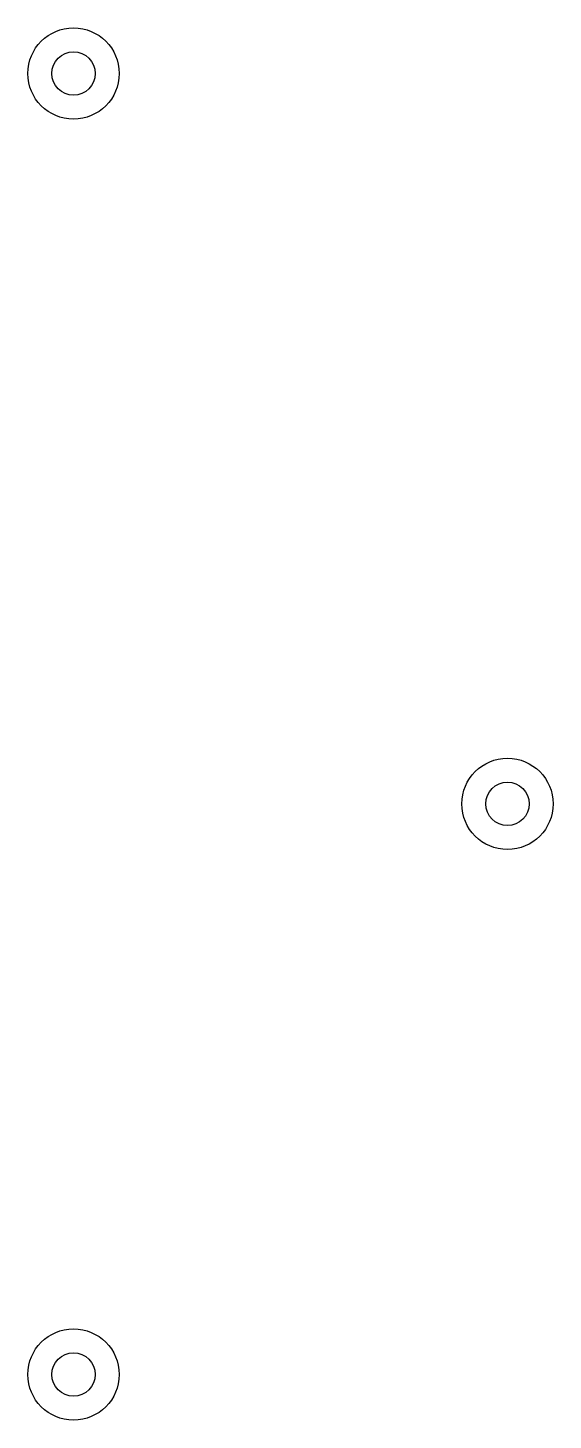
# Model space of a CAD drawing. Header units: millimetres. Extents: x 197 to 259, y 8.5 to 73.5.
# Drawn here: x 197 to 220, y 12.5 to 73.5 of the extents above; entities outside this region: 4.
import ezdxf

# ---------------------------------------------------------------- set-up
doc = ezdxf.new("R2010")
doc.units = ezdxf.units.MM

msp = doc.modelspace()

# ---------------------------------------------------------------- linework, layer by layer
for centre, radius in [((199, 71.5), 2), ((199, 71.5), 0.95), ((256, 67.5), 2), ((256, 67.5), 0.95), ((218, 39.5), 2), ((218, 39.5), 0.95), ((199, 14.5), 2), ((199, 14.5), 0.95), ((257, 10.5), 2), ((257, 10.5), 0.95)]:
    msp.add_circle(centre, radius)

doc.saveas('drawing.dxf')
